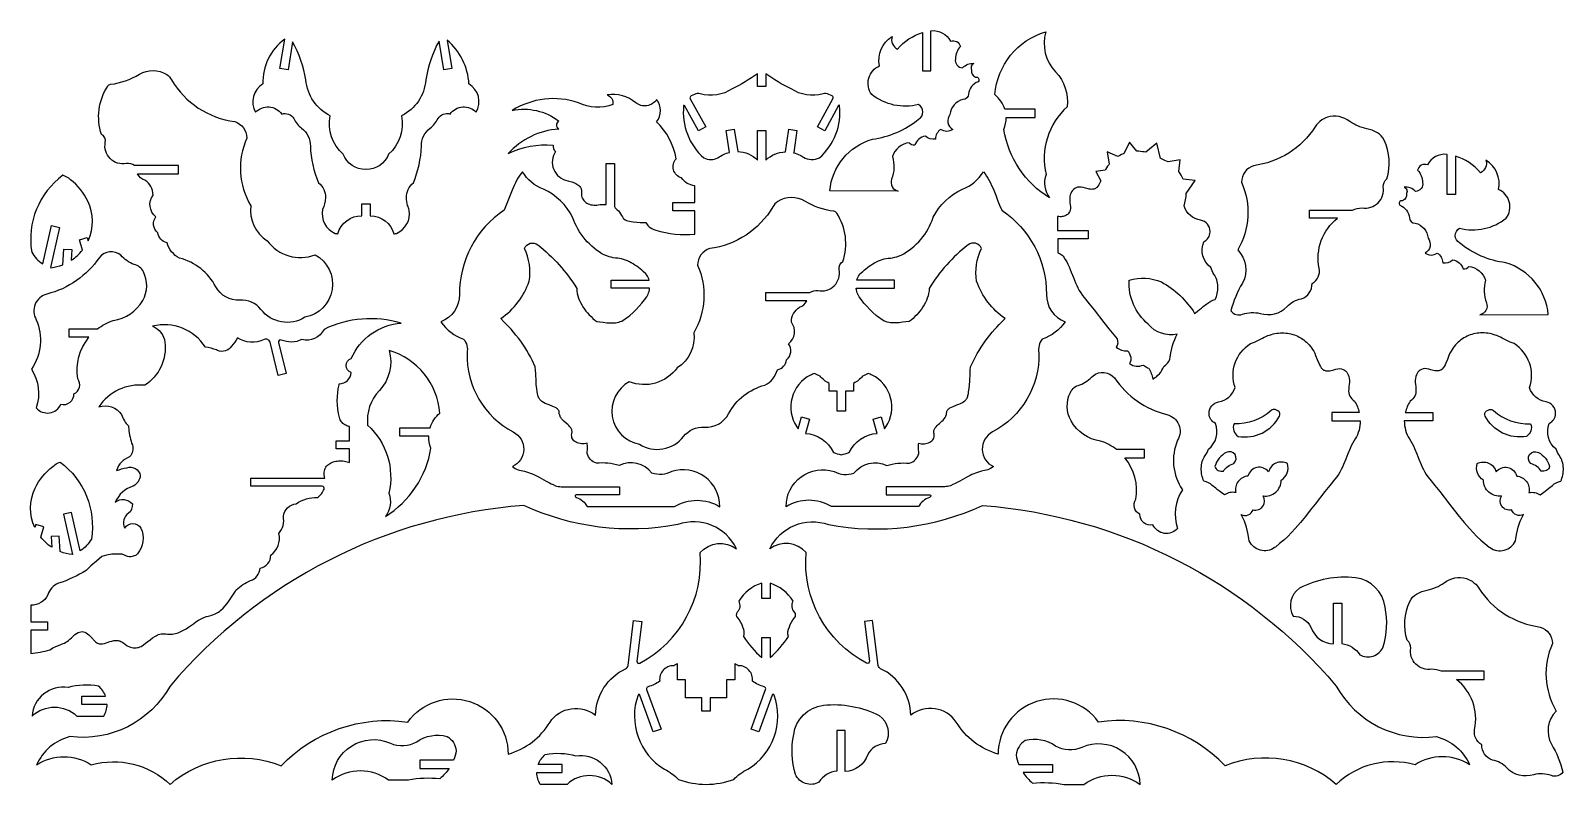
# Model space of a CAD drawing. Extents: x 463 to 756, y 234 to 378.
import ezdxf

# ---------------------------------------------------------------- set-up
doc = ezdxf.new("R2010")
doc.units = 0
doc.layers.add('Default_Layer', color=1, linetype='CONTINUOUS')

msp = doc.modelspace()

# ---------------------------------------------------------------- linework, layer by layer
at = {"layer": 'Default_Layer'}
for points in [[(635.12, 370.72), (635.12, 378.4, -0.002403), (635.22, 378.41, -0.305311), (638.9, 376.41, -0.219418), (640.09, 376.32, -0.219418), (640.8, 375.36, 0.197038), (639.84, 373.04, 0.224346), (640.12, 371.85, 0.224346), (641.22, 371.32, -0.241072), (643.39, 372.14, 0.224173), (642.88, 371.64, 0.224173), (642.94, 370.93, 0.376641), (643.71, 369.52, -0.341465), (644.28, 369.28, -0.341465), (644.19, 368.66, 0.290914), (642.37, 366.25, -0.398613), (641.28, 365.27, 0.319686), (638.8, 362.37, 0.218257), (638.41, 360.82, 0.218257), (639.34, 359.51, -0.319191), (637.05, 359.51, 0.247857), (636, 357.68, -0.255714), (634.11, 358.22, 0.281277), (632.06, 356.48, -0.310088), (631.02, 356.98, 0.293602), (627.79, 354.32, -0.169129), (627.63, 350.01, 0.223329), (627.73, 348.55, 0.223329), (628.91, 347.7), (615.81, 347.75, -0.308905), (623.95, 357.66, 0.138736), (632.79, 361.47, 0.271563), (633.6, 362.86, 0.271563), (632.79, 364.26, -0.233383), (623.84, 366.21, -0.230047), (623.26, 369.31, -0.230047), (625.34, 371.69, -0.324834), (627.72, 377.29, 0.366951), (628.77, 374.9, -0.146447), (633.55, 378.06), (633.55, 370.72), (635.12, 370.72)], [(513.06, 376.29), (512.18, 370.94), (510.63, 371.2), (511.55, 376.8, 0.247408), (507.35, 368.22, 0.405695), (505.96, 362.81, -0.224185), (508.54, 363.82, -0.224185), (510.96, 362.46, -0.34618), (513.27, 361.62, 0.104908), (514.77, 359.73, -0.250552), (516.45, 356.31, 0.092216), (517.99, 349.31, -0.234251), (519.33, 346.47, -0.112415), (518.77, 344.21, 0.354993), (521.21, 339.63, -0.013077), (521.62, 339.56, -0.002308), (521.71, 339.54, -0.345698), (526.28, 343), (526.28, 345.25), (527.86, 345.25), (527.86, 343), (527.94, 343, -0.340512), (532.43, 339.54, -0.002308), (532.52, 339.56, -0.013077), (532.93, 339.63, 0.344166), (535.37, 344.07, -0.014473), (535.05, 344.99, -0.071998), (534.81, 346.47, -0.234251), (536.15, 349.31, 0.092216), (537.69, 356.31, -0.250552), (539.37, 359.73, 0.104908), (540.87, 361.62, -0.34618), (543.18, 362.46, -0.224185), (545.6, 363.82, -0.224185), (548.18, 362.81, 0.405695), (546.79, 368.22, 0.202612), (542.62, 376.61), (543.51, 371.2), (541.96, 370.94), (541.06, 376.43, 0.085346), (538.53, 368.99, -0.262878), (533.89, 362.12, -0.264519), (531.42, 354.78, -0.30444), (527.11, 351.83, -0.001976), (527.03, 351.83, -0.30435), (522.72, 354.78, -0.264519), (520.25, 362.12, -0.262878), (515.61, 368.99, 0.076528), (513.06, 376.29)], [(649.54, 361.82), (655.07, 361.82), (655.07, 363.39), (649.28, 363.39, 0.147836), (647.4, 366.18, -0.309893), (657.14, 378.21, 0.268985), (659, 370.52, -0.222888), (661.24, 363.87, 0.273773), (657.18, 350.9, 0.26193), (657.84, 346.42, -0.217372), (649.12, 359.5, 0.102062), (649.54, 361.82)], [(491.22, 352.62), (482.83, 352.62, 0.210131), (481.24, 352.98, -0.249284), (478.16, 353.93, -0.249284), (477.22, 357.01, 0.324985), (476.49, 358.56, -0.227154), (477.68, 367.81, -0.219107), (478.23, 368.16, 0.10176), (483.75, 370.09, -0.282515), (488.97, 370.03, -0.109735), (489.91, 369, 0.233379), (501.98, 361.04, -0.319389), (504.3, 357.86, 0.24321), (505.04, 344.93, 0.294312), (508.21, 338.22, 0.344095), (517.36, 335.54, -0.317904), (520.61, 328.87, -0.317904), (515.41, 323.58, -0.385093), (507, 325.05, 0.248955), (502.98, 326.85, -0.296344), (498.35, 329.43, 0.211252), (491.43, 334.89, -0.217778), (489.03, 337.85, -0.335436), (487.28, 339.74, -0.403355), (486.9, 342.82, -0.405957), (486.35, 346.97, 0.26374), (484.8, 349.79, -0.194835), (483.4, 351.05), (491.22, 351.05), (491.22, 352.62)], [(617.68, 364.07, 0.326776), (617.6, 364.15, 0.326776), (617.5, 364.1), (614.83, 359.27), (613.46, 360.03), (616.42, 365.39, 0.206932), (616.45, 365.7, 0.206932), (616.24, 365.93), (615.6, 366.23, 0.181641), (614.51, 366.33, -0.219778), (608.4, 367.29, -0.04155), (603.55, 370.17), (603.55, 367.71), (601.98, 367.71), (601.98, 370.17, -0.04155), (597.12, 367.29, -0.219778), (591.02, 366.33, 0.181641), (589.92, 366.23), (589.28, 365.93, 0.206932), (589.08, 365.7, 0.206932), (589.11, 365.39), (592.07, 360.03), (590.69, 359.27), (588.02, 364.1, 0.326776), (587.92, 364.15, 0.326776), (587.85, 364.07, 0.244468), (591.71, 354.07, 0.219139), (594.42, 354.06, -0.107987), (596.62, 355.13), (595.99, 359.33), (597.54, 359.56), (598.19, 355.29, -0.186011), (601.98, 353.66), (601.98, 359.3), (603.55, 359.3), (603.55, 353.65, -0.184551), (607.32, 355.23), (607.98, 359.56), (609.53, 359.33), (608.9, 355.13), (608.89, 355.06, -0.067087), (610.12, 354.59, -0.033064), (610.77, 354.2, 0.239598), (613.81, 354.07, 0.244468), (617.68, 364.07)], [(574.62, 344.96, 0.217313), (574.89, 344.37), (575.14, 344.16), (575.38, 343.92), (575.6, 343.66), (575.8, 343.38), (575.97, 343.08), (576.13, 342.77), (576.26, 342.56), (576.43, 342.39), (576.65, 342.24), (576.91, 342.12), (577.19, 342.02), (577.5, 341.94), (577.83, 341.87), (578.17, 341.82), (578.87, 341.76), (579.54, 341.74), (580.62, 341.73), (580.73, 341.53), (580.85, 341.34), (580.98, 341.16), (581.12, 341.01), (581.27, 340.87), (581.43, 340.74), (581.77, 340.53), (582.14, 340.36), (582.53, 340.24, 0.09923), (590.01, 339.48), (590.01, 343.94), (585.81, 343.94), (585.81, 345.51), (590.01, 345.51), (590.01, 348.75, -0.233646), (587.45, 350.25, -0.259993), (585.91, 351.8, -0.259993), (586.42, 353.92, 0.159169), (582.68, 361, 0.356419), (582.68, 365.25, -0.213563), (580.82, 364.05, -0.213563), (578.69, 364.64, 0.211432), (573.24, 366.16, -0.32476), (574.33, 364.3, -0.212928), (567.73, 364.64, 0.22379), (555.04, 363.14, -0.222171), (563.95, 361.13, 0.256425), (563.53, 360.35, 0.256425), (563.95, 359.58, 0.194255), (554.29, 354.89, -0.138554), (562.88, 356.53, 0.265564), (563.35, 355.31, 0.254183), (563, 351.86, 0.254183), (565.72, 349.69), (565.87, 349.64), (566.44, 349.46), (566.97, 349.28), (567.22, 349.18), (567.44, 349.07), (567.64, 348.94), (567.83, 348.79), (567.98, 348.61), (568.11, 348.4), (568.22, 348.14), (568.29, 347.85), (568.33, 347.5), (568.33, 347.1), (568.34, 346.82), (568.39, 346.56), (568.48, 346.32), (568.6, 346.1), (568.75, 345.89), (568.93, 345.71), (569.14, 345.55), (569.36, 345.41), (569.6, 345.29), (569.86, 345.19), (570.12, 345.12), (570.39, 345.06), (570.67, 345.03), (570.95, 345.02), (571.22, 345.04), (571.49, 345.08), (571.89, 345.14), (572.28, 345.17), (572.66, 345.17), (573.02, 345.14), (573.05, 345.14), (573.05, 353.01), (574.62, 353.01), (574.62, 344.96)], [(712.91, 342.53), (707.59, 342.53), (707.59, 344.1), (715.81, 344.1, -0.048279), (717.62, 344.53, 0.249284), (720.7, 345.47, 0.249284), (721.65, 348.55, -0.212078), (722.34, 350.04, 0.191135), (721.84, 357.48, 0.142962), (720.55, 358.89, 0.079899), (718.51, 359.66, -0.10446), (715.27, 361.04, 0.245358), (711, 361.84, 0.055993), (709.94, 361.34, 0.09823), (708.64, 360.03, -0.22371), (696.88, 352.58, 0.319389), (694.56, 349.41, -0.24321), (693.83, 336.47, -0.332745), (694.76, 330.13, 0.075276), (692.55, 324.8, 0.348827), (694.76, 324.15, -0.144359), (698.14, 324.31, 0.286358), (703.28, 325.63, -0.150354), (706.01, 327.13, 0.335206), (708.07, 330.06, 0.33032), (709.44, 332.96, -0.284438), (712.91, 342.53)], [(665.26, 338.59), (659.4, 338.59), (659.41, 335.98), (659.64, 335.87), (659.86, 335.74), (660.07, 335.59), (660.26, 335.43), (660.42, 335.26), (660.57, 335.07), (660.86, 334.64), (661.12, 334.18), (661.36, 333.71), (661.58, 333.22), (662, 332.22), (662.4, 331.2), (662.82, 330.18), (663.04, 329.67), (663.28, 329.18), (663.54, 328.69), (663.82, 328.22), (664.13, 327.77), (664.47, 327.34), (665.44, 326.16), (666.39, 324.97), (668.25, 322.58), (669.18, 321.39), (670.12, 320.2), (670.77, 319.42, -0.240294), (670.6, 317.83, 0.185215), (672.77, 317.13, -0.326133), (673.16, 314.68, 0.254413), (675.78, 314.43), (675.86, 314.37), (676.01, 314.25, 0.069309), (676.81, 313.84, -0.106585), (677.58, 311.76, 0.19483), (679.7, 314.17, 0.140536), (680.87, 315.54), (680.92, 315.94), (681.06, 316.77), (681.24, 317.59), (681.39, 318.17), (681.58, 318.74), (681.79, 319.29), (682.02, 319.82), (682.28, 320.34, -0.282381), (676.73, 322.25, -0.240515), (673.1, 330.66, -0.178068), (679.25, 330.33, -0.12473), (685.6, 324.32), (686.06, 324.69), (686.54, 325.04), (686.91, 325.32), (687.26, 325.61), (687.94, 326.17), (688.29, 326.43), (688.67, 326.65), (689.08, 326.84), (689.3, 326.92), (689.54, 326.98), (689.66, 327.25), (689.76, 327.54), (689.85, 327.83), (689.93, 328.14), (689.98, 328.46), (690.02, 328.79), (690.04, 329.11), (690.04, 329.44), (690.02, 329.77), (689.98, 330.09), (689.92, 330.41), (689.84, 330.73), (689.74, 331.03), (689.61, 331.31), (689.46, 331.59), (689.29, 331.84), (689.1, 332.13), (688.94, 332.43), (688.8, 332.75), (688.69, 333.08, -0.338595), (687.35, 338.03, 0.27187), (688.56, 339.88), (688.56, 339.98, 0.366597), (686.74, 342.14, -0.281211), (683.58, 344.87, 0.085836), (683.97, 347.29), (685.73, 349.74), (683.39, 350.02, 0.057074), (682.58, 351.45), (682.85, 353.69), (680.56, 353.31), (680.23, 353.43), (679.87, 353.58), (679.12, 353.94), (679.1, 353.95), (678.34, 356.92), (676.27, 355.14), (675.95, 355.21), (675.6, 355.26), (675.26, 355.31), (674.91, 355.33), (674.56, 355.34), (674.56, 355.34), (673.16, 357.11), (672.04, 354.88), (671.92, 354.83), (671.61, 354.7), (671.3, 354.55), (671.01, 354.38), (670.91, 354.32), (668.87, 355.21), (669.26, 352.86), (669.17, 352.76), (668.95, 352.46), (668.74, 352.15), (668.55, 351.83), (668.5, 351.73), (666.7, 351.44), (667.63, 349.68), (667.57, 349.54), (667.43, 349.2), (667.27, 348.9), (667.08, 348.64), (666.88, 348.41), (666.76, 348.32), (666.64, 348.24), (666.5, 348.17), (666.36, 348.12), (666.2, 348.08), (666.03, 348.06), (665.85, 348.05), (665.65, 348.06), (665.44, 348.09), (665.22, 348.14), (664.71, 348.3), (664.29, 348.42), (663.91, 348.49), (663.55, 348.5), (663.22, 348.46), (662.93, 348.37), (662.66, 348.23), (662.43, 348.05), (662.23, 347.84), (662.06, 347.58), (661.92, 347.29), (661.81, 346.98), (661.74, 346.63), (661.7, 346.27), (661.7, 345.89), (661.73, 345.49), (661.79, 345.07), (661.83, 344.8), (661.84, 344.55), (661.83, 344.32), (661.79, 344.1), (661.73, 343.9), (661.65, 343.72), (661.55, 343.55), (661.43, 343.4), (661.3, 343.27), (661.15, 343.16), (660.99, 343.06), (660.82, 342.98), (660.64, 342.91), (660.45, 342.87), (660.25, 342.83), (660.05, 342.82), (659.85, 342.82), (659.64, 342.83), (659.38, 342.88), (659.39, 340.16), (665.26, 340.16), (665.26, 338.59)], [(733.93, 347.06), (733.93, 354.73, 0.002403), (733.83, 354.75, 0.305311), (730.15, 352.75, 0.219418), (728.96, 352.66, 0.219418), (728.25, 351.7, -0.197038), (729.21, 349.38, -0.224346), (728.93, 348.19, -0.224346), (727.83, 347.66, 0.241072), (725.66, 348.47, -0.224173), (726.17, 347.98, -0.224173), (726.12, 347.27, -0.376641), (725.34, 345.86, 0.341465), (724.77, 345.62, 0.341465), (724.86, 345, -0.290914), (726.68, 342.58, 0.398613), (727.77, 341.61, -0.319686), (730.25, 338.71, -0.218257), (730.64, 337.16, -0.218257), (729.71, 335.85, 0.319191), (732, 335.85, -0.247857), (733.06, 334.02, 0.255714), (734.94, 334.56, -0.281277), (736.99, 332.82, 0.310088), (738.03, 333.32, -0.293602), (741.26, 330.66, 0.169129), (741.42, 326.35, -0.223329), (741.32, 324.89, -0.223329), (740.14, 324.04), (753.24, 324.09, 0.308905), (745.1, 334, -0.138736), (736.27, 337.81, -0.271563), (735.45, 339.2, -0.271563), (736.27, 340.6, 0.233383), (745.21, 342.55, 0.230047), (745.79, 345.65, 0.230047), (743.71, 348.03, 0.324834), (741.33, 353.63, -0.366951), (740.28, 351.24, 0.146447), (735.5, 354.4), (735.5, 347.06), (733.93, 347.06)], [(472.84, 336.42), (472.26, 338.37), (473.76, 338.82), (473.94, 338.23, 0.221568), (473.89, 345.79, 0.116978), (470.54, 349.9, 0.11841), (469.12, 350.75, 0.281368), (463.14, 336.05, 0.126969), (465.27, 333.77), (466.94, 341.13), (468.47, 340.78), (466.72, 333.09, 0.004558), (466.83, 333.06, 0.065243), (469.09, 333.63), (469.27, 336.61), (470.84, 336.52), (470.72, 334.47, 0.080811), (472.84, 336.42)], [(567.29, 289.58, 0.335074), (567.1, 289.44, 0.335074), (567.19, 289.22), (567.37, 289.11, -0.178321), (569.41, 287.35), (586.08, 287.35, -0.277397), (594.76, 287.33, 0.242022), (591.89, 293.05, 0.242022), (585.57, 294.05, -0.20862), (581.79, 293.75, 0.355906), (575.53, 295.2, 0.098606), (571.16, 295.64, -0.268457), (569.39, 297.49), (569.44, 298.54), (569.44, 299.04), (569.42, 299.27), (569.4, 299.5), (569.13, 299.43), (568.85, 299.38), (568.58, 299.36), (568.3, 299.37), (568.03, 299.41), (567.76, 299.47), (567.51, 299.55), (567.28, 299.66), (567.06, 299.79), (566.87, 299.94), (566.71, 300.11), (566.58, 300.31), (566.49, 300.53), (566.44, 300.76), (566.43, 301.01), (566.46, 301.29), (566.49, 301.45), (566.5, 301.6), (566.5, 301.75), (566.48, 301.89), (566.44, 302.02), (566.39, 302.15), (566.33, 302.28), (566.26, 302.4), (566.09, 302.63), (565.89, 302.85), (565.67, 303.06), (565.43, 303.27), (564.95, 303.69), (564.72, 303.91), (564.51, 304.15), (564.34, 304.4), (564.26, 304.53), (564.2, 304.67), (564.14, 304.81), (564.1, 304.96), (564.07, 305.12), (564.06, 305.29), (564.05, 305.44), (564.01, 305.58), (563.96, 305.71), (563.89, 305.82), (563.8, 305.93), (563.69, 306.04), (563.58, 306.13), (563.45, 306.22), (563.16, 306.38), (562.83, 306.53), (562.12, 306.8), (561.75, 306.94), (561.39, 307.1), (561.05, 307.27), (560.74, 307.47), (560.6, 307.58), (560.47, 307.69), (560.35, 307.82), (560.25, 307.96), (560.16, 308.11), (560.08, 308.27), (560.03, 308.45), (559.99, 308.63), (559.91, 308.96), (559.84, 309.29), (559.74, 309.96), (559.67, 310.64), (559.63, 311.34), (559.57, 312.74), (559.53, 313.43), (559.47, 314.11), (558.85, 315.37), (558.53, 316), (558.19, 316.62), (557.84, 317.24), (557.47, 317.84), (557.09, 318.43), (556.68, 318.99), (556.23, 319.57), (555.78, 320.15), (555.31, 320.71), (554.84, 321.27), (554.47, 321.69), (553.99, 322.22), (553.48, 322.73), (552.88, 323.32, 0.15643), (558.31, 330.46, 0.150416), (557.41, 336.75, -0.235326), (558.51, 337.73, -0.235326), (559.95, 337.44, -0.092033), (567.39, 329.09), (567.43, 328.61), (567.5, 328.14), (567.61, 327.69), (567.75, 327.24), (567.92, 326.8), (568.12, 326.37), (568.35, 325.95), (568.59, 325.55), (568.86, 325.15), (569.16, 324.77), (569.47, 324.4), (569.79, 324.04), (570.13, 323.69), (570.49, 323.36), (570.86, 323.05), (571.23, 322.75), (571.84, 322.68), (572.48, 322.61), (573.15, 322.54), (573.82, 322.5), (574.15, 322.5), (574.48, 322.51), (574.81, 322.54), (575.13, 322.58), (575.43, 322.65), (575.73, 322.74), (576.01, 322.86), (576.28, 323), (576.6, 323.21), (576.92, 323.44), (577.24, 323.68), (577.56, 323.93), (578.18, 324.48), (578.77, 325.06), (579.34, 325.67), (579.87, 326.29), (580.37, 326.91), (580.81, 327.51), (580.95, 327.73), (581.06, 327.97), (581.16, 328.24), (581.24, 328.52), (581.3, 328.81), (581.34, 329.12), (581.34, 329.13), (574.01, 329.13), (574.01, 330.7), (581.23, 330.7), (581.17, 330.93), (581.07, 331.2), (580.95, 331.44), (580.8, 331.66), (580.64, 331.86), (580.11, 332.36), (579.83, 332.61), (579.52, 332.86), (579.21, 333.11), (578.88, 333.34), (578.54, 333.57), (578.2, 333.79), (577.84, 333.99), (577.48, 334.18), (577.11, 334.35), (576.74, 334.5), (576.36, 334.63), (575.99, 334.73), (575.61, 334.81), (575.24, 334.86), (574.82, 334.91), (574.4, 334.98), (573.99, 335.07), (573.58, 335.17), (573.16, 335.3), (572.75, 335.44, -0.190512), (566.62, 342.7, 0.172216), (561.04, 348.07, -0.164452), (557.02, 351.42), (556.71, 351.02), (556.42, 350.6), (556.15, 350.17), (555.9, 349.73), (555.67, 349.28), (555.45, 348.82), (555.24, 348.35), (555.04, 347.88), (554.67, 346.92), (554.3, 345.96), (553.92, 345), (553.52, 344.06, 0.252633), (544.96, 327.93, -0.310368), (541.41, 322.68, 0.153827), (545.76, 319.39, -0.230174), (546.41, 316.75, 0.284674), (555.27, 301.63, -0.285075), (557.25, 298.26, -0.285075), (555.1, 294.99), (555.36, 294.8), (555.63, 294.64), (555.91, 294.51), (556.19, 294.4), (556.48, 294.31), (556.78, 294.23), (557.4, 294.1), (557.78, 294.01), (558.16, 293.9), (558.52, 293.77), (558.87, 293.63), (559.21, 293.48), (559.55, 293.31), (560.22, 292.96), (561.53, 292.22), (562.19, 291.87), (562.53, 291.7), (562.88, 291.55), (563.35, 291.34, 0.087875), (564.42, 291.15), (575.61, 291.15), (575.61, 289.58), (567.29, 289.58)], [(634.93, 289.58, -0.335074), (635.11, 289.44, -0.335074), (635.03, 289.22), (634.85, 289.11, 0.178321), (632.8, 287.35), (616.14, 287.35, 0.277397), (607.46, 287.33, -0.242022), (610.32, 293.05, -0.242022), (616.65, 294.05, 0.20862), (620.43, 293.75, -0.355906), (626.69, 295.2, -0.098606), (631.06, 295.64, 0.268457), (632.83, 297.49), (632.78, 298.54), (632.78, 299.04), (632.79, 299.27), (632.82, 299.5), (633.09, 299.43), (633.36, 299.38), (633.64, 299.36), (633.92, 299.37), (634.19, 299.41), (634.45, 299.47), (634.71, 299.55), (634.94, 299.66), (635.15, 299.79), (635.34, 299.94), (635.5, 300.11), (635.63, 300.31), (635.73, 300.53), (635.78, 300.76), (635.79, 301.01), (635.75, 301.29), (635.73, 301.45), (635.71, 301.6), (635.72, 301.75), (635.74, 301.89), (635.78, 302.02), (635.82, 302.15), (635.88, 302.28), (635.96, 302.4), (636.13, 302.63), (636.33, 302.85), (636.55, 303.06), (636.79, 303.27), (637.27, 303.69), (637.5, 303.91), (637.7, 304.15), (637.88, 304.4), (637.96, 304.53), (638.02, 304.67), (638.08, 304.81), (638.12, 304.96), (638.14, 305.12), (638.16, 305.29), (638.17, 305.44), (638.21, 305.58), (638.26, 305.71), (638.33, 305.82), (638.42, 305.93), (638.52, 306.04), (638.64, 306.13), (638.77, 306.22), (639.06, 306.38), (639.39, 306.53), (640.1, 306.8), (640.47, 306.94), (640.83, 307.1), (641.17, 307.27), (641.48, 307.47), (641.62, 307.58), (641.75, 307.69), (641.87, 307.82), (641.97, 307.96), (642.06, 308.11), (642.13, 308.27), (642.19, 308.45), (642.22, 308.63), (642.31, 308.96), (642.37, 309.29), (642.48, 309.96), (642.54, 310.64), (642.59, 311.34), (642.64, 312.74), (642.68, 313.43), (642.74, 314.11), (643.37, 315.37), (643.69, 316), (644.03, 316.62), (644.38, 317.24), (644.74, 317.84), (645.13, 318.43), (645.54, 318.99), (645.99, 319.57), (646.44, 320.15), (646.9, 320.71), (647.38, 321.27), (647.74, 321.69), (648.23, 322.22), (648.73, 322.73), (649.34, 323.32, -0.15643), (643.9, 330.46, -0.150416), (644.81, 336.75, 0.235326), (643.71, 337.73, 0.235326), (642.27, 337.44, 0.092033), (634.83, 329.09), (634.79, 328.61), (634.71, 328.14), (634.6, 327.69), (634.46, 327.24), (634.29, 326.8), (634.1, 326.37), (633.87, 325.95), (633.62, 325.55), (633.35, 325.15), (633.06, 324.77), (632.75, 324.4), (632.43, 324.04), (632.08, 323.69), (631.73, 323.36), (631.36, 323.05), (630.98, 322.75), (630.38, 322.68), (629.74, 322.61), (629.07, 322.54), (628.4, 322.5), (628.06, 322.5), (627.73, 322.51), (627.41, 322.54), (627.09, 322.58), (626.78, 322.65), (626.49, 322.74), (626.2, 322.86), (625.94, 323), (625.61, 323.21), (625.29, 323.44), (624.98, 323.68), (624.66, 323.93), (624.04, 324.48), (623.45, 325.06), (622.88, 325.67), (622.34, 326.29), (621.85, 326.91), (621.41, 327.51), (621.27, 327.73), (621.15, 327.97), (621.05, 328.24), (620.97, 328.52), (620.91, 328.81), (620.87, 329.12), (620.87, 329.13), (628.2, 329.13), (628.2, 330.7), (620.98, 330.7), (621.05, 330.93), (621.15, 331.2), (621.27, 331.44), (621.41, 331.66), (621.58, 331.86), (622.1, 332.36), (622.39, 332.61), (622.69, 332.86), (623.01, 333.11), (623.34, 333.34), (623.67, 333.57), (624.02, 333.79), (624.38, 333.99), (624.74, 334.18), (625.11, 334.35), (625.48, 334.5), (625.85, 334.63), (626.23, 334.73), (626.61, 334.81), (626.98, 334.86), (627.4, 334.91), (627.81, 334.98), (628.23, 335.07), (628.64, 335.17), (629.05, 335.3), (629.46, 335.44, 0.190512), (635.6, 342.7, -0.172216), (641.18, 348.07, 0.164452), (645.2, 351.42), (645.51, 351.02), (645.8, 350.6), (646.07, 350.17), (646.32, 349.73), (646.55, 349.28), (646.77, 348.82), (646.98, 348.35), (647.18, 347.88), (647.55, 346.92), (647.92, 345.96), (648.29, 345), (648.69, 344.06, -0.252633), (657.25, 327.93, 0.310368), (660.81, 322.68, -0.153827), (656.46, 319.39, 0.230174), (655.81, 316.75, -0.284674), (646.94, 301.63, 0.285075), (644.97, 298.26, 0.285075), (647.12, 294.99), (646.85, 294.8), (646.58, 294.64), (646.31, 294.51), (646.02, 294.4), (645.73, 294.31), (645.43, 294.23), (644.82, 294.1), (644.43, 294.01), (644.06, 293.9), (643.7, 293.77), (643.35, 293.63), (643, 293.48), (642.66, 293.31), (642, 292.96), (640.69, 292.22), (640.02, 291.87), (639.69, 291.7), (639.34, 291.55), (638.87, 291.34, -0.087875), (637.8, 291.15), (626.61, 291.15), (626.61, 289.58), (634.93, 289.58)], [(603.59, 328.31), (611.98, 328.31, -0.210131), (613.57, 328.67, 0.249284), (616.65, 329.62, 0.249284), (617.6, 332.7, -0.324985), (618.32, 334.25, 0.227154), (617.14, 343.5, 0.219107), (616.59, 343.85, -0.10176), (611.06, 345.78, 0.282515), (605.84, 345.72, 0.109735), (604.91, 344.69, -0.233379), (592.83, 336.73, 0.319389), (590.51, 333.55, -0.24321), (589.78, 320.62, -0.294312), (586.61, 313.91, -0.344095), (577.45, 311.23, 0.317904), (574.2, 304.56, 0.317904), (579.41, 299.27, 0.385093), (587.81, 300.74, -0.248955), (591.83, 302.54, 0.296344), (596.46, 305.12, -0.211252), (603.38, 310.58, 0.217778), (605.79, 313.54, 0.335436), (607.54, 315.43, 0.403355), (607.91, 318.51, 0.405957), (608.46, 322.66, -0.26374), (610.02, 325.48, 0.194835), (611.42, 326.74), (603.59, 326.74), (603.59, 328.31)], [(474.1, 319.76), (470.32, 319.76), (470.32, 321.33), (475.71, 321.33, -0.085983), (478.73, 322.95, 0.234106), (484.39, 326.8, 0.250187), (484.51, 332.26, 0.241143), (482.73, 333.68, -0.123001), (480.19, 335.45, 0.409147), (476.08, 335.02, -0.184391), (466.05, 328.01, 0.238092), (463.79, 326.07, 0.238092), (464.02, 323.1, -0.25694), (463.09, 313.64, -0.227297), (464.02, 306.23, 0.258228), (466.56, 305.28, 0.258228), (468.72, 306.93, 0.236505), (470.47, 307.31, 0.236505), (471.21, 308.93, 0.229007), (472.28, 310.18, 0.229007), (471.97, 311.8, -0.21456), (474.1, 319.76)], [(519.07, 290.71, 0.244603), (519.02, 291.07, 0.244603), (518.7, 291.24), (505.04, 291.24), (505.04, 292.81), (519.21, 292.81), (519.17, 293.02), (519.11, 293.34), (519.09, 293.64), (519.09, 293.92), (519.13, 294.19), (519.2, 294.43), (519.29, 294.66), (519.41, 294.88), (519.55, 295.07), (519.72, 295.25), (519.9, 295.41), (520.1, 295.55), (520.32, 295.68), (520.55, 295.79), (520.79, 295.88), (521.04, 295.96), (521.3, 296.02), (521.57, 296.06), (521.84, 296.09), (522.12, 296.1), (522.4, 296.1), (522.67, 296.08), (522.95, 296.04), (523.22, 295.99), (523.48, 295.92), (523.73, 295.84), (523.91, 295.77), (523.91, 298.37), (521.41, 298.37), (521.41, 299.94), (523.91, 299.94), (523.91, 302.65), (523.8, 302.67), (523.6, 302.73), (523.4, 302.8), (523.2, 302.9), (523.02, 303), (522.84, 303.12), (522.68, 303.26), (522.52, 303.41), (522.38, 303.57), (522.26, 303.75), (522.15, 303.95), (522.06, 304.16), (521.99, 304.38), (521.81, 305.19), (521.68, 306.01), (521.61, 306.81), (521.59, 307.6), (521.61, 308.39), (521.68, 309.15), (521.78, 309.9), (521.93, 310.63), (521.96, 310.82, 0.380687), (524.28, 313.01, -0.328423), (523.3, 314.35, -0.328423), (524.28, 315.68, -0.280914), (533.8, 322.44, 0.188166), (519.07, 321.26, -0.345512), (514.79, 319.3, -0.209535), (510.89, 319.2, 0.281699), (510.49, 319.14, 0.281699), (510.36, 318.75), (511.81, 312.79), (510.28, 312.42), (508.73, 318.79, 0.226843), (508.31, 319.31, 0.226843), (507.63, 319.31, -0.262299), (502.5, 319.62, -0.078899), (501.37, 318.05, -0.362643), (498.71, 317.2), (498.47, 317.32), (497.97, 317.5), (497.45, 317.65), (496.92, 317.76), (496.37, 317.83), (496.36, 317.83, 0.325755), (486.27, 321.86, -0.273167), (488.62, 318.79, -0.287444), (484.77, 310.56, 0.278177), (475.98, 306.44, -0.341099), (480.32, 304.95, 0.110596), (481.66, 302.77), (481.74, 301.89), (481.87, 301.02), (481.95, 300.61), (482.04, 300.23), (482.14, 299.86), (482.26, 299.5), (482.4, 299.14), (482.41, 299.13, -0.262235), (481.88, 296.85, 0.251209), (479.37, 294.24, -0.050272), (481.35, 294.77, -0.218782), (482.98, 294.61, -0.218782), (483.92, 293.27, -0.246305), (482.58, 291.28, 0.222256), (479.13, 288.2, -0.407718), (482.4, 287.85, -0.253299), (481.66, 286.06, 0.379883), (480.95, 283.24, -0.261937), (482.49, 284.1, -0.261937), (484.02, 283.24, -0.292141), (483.38, 278.31), (483.27, 278.18), (483.13, 278.07), (482.97, 277.97), (482.79, 277.89), (482.58, 277.83), (482.35, 277.78), (482.09, 277.76), (481.8, 277.76), (481.49, 277.78), (480.45, 278.23), (478.5, 278.23), (477.46, 278.08), (476.56, 277.78), (475.52, 276.88), (474.47, 275.99), (473.57, 275.09, -0.049328), (468.28, 272.66, 0.25054), (466.23, 270.44, -0.311747), (462.95, 268.51), (462.95, 265.27), (466.19, 265.27), (466.19, 263.7), (462.95, 263.7), (462.95, 259.23, 0.048595), (466.59, 259.95), (466.9, 260.15), (467.2, 260.32), (467.75, 260.57), (468.25, 260.76), (468.72, 260.93), (469.19, 261.12), (469.42, 261.24), (469.66, 261.37), (469.91, 261.54), (470.17, 261.73), (470.44, 261.97), (470.73, 262.25), (471.07, 262.58), (471.4, 262.86), (471.71, 263.08), (472, 263.24), (472.28, 263.34), (472.55, 263.4), (472.81, 263.41), (473.07, 263.37), (473.32, 263.29), (473.57, 263.16), (473.82, 263), (474.07, 262.8), (474.32, 262.56), (474.58, 262.3), (475.13, 261.67), (475.28, 261.51), (475.43, 261.38), (475.58, 261.27), (475.73, 261.19), (475.89, 261.13), (476.05, 261.09), (476.21, 261.06), (476.37, 261.06), (476.7, 261.09), (477.04, 261.16), (477.38, 261.26), (477.74, 261.38), (478.1, 261.5), (478.46, 261.61), (478.83, 261.69), (479.21, 261.73), (479.4, 261.73), (479.59, 261.71), (479.79, 261.68), (479.98, 261.63), (480.18, 261.55), (480.37, 261.46), (480.57, 261.34), (480.77, 261.19), (481.1, 260.94), (481.42, 260.73), (481.73, 260.57), (482.02, 260.45), (482.31, 260.36), (482.58, 260.31), (482.84, 260.29), (483.1, 260.31), (483.35, 260.35), (483.59, 260.41), (483.82, 260.5), (484.05, 260.6), (484.5, 260.87), (484.93, 261.18), (485.79, 261.87), (486.23, 262.2), (486.69, 262.51), (486.92, 262.64), (487.16, 262.76), (487.41, 262.86), (487.67, 262.93), (487.93, 262.99), (488.21, 263.02), (488.49, 263.02), (488.79, 262.98), (489.12, 262.94), (489.45, 262.92), (489.76, 262.92), (490.06, 262.94), (490.35, 262.98), (490.63, 263.04), (490.91, 263.11), (491.18, 263.2), (491.69, 263.41), (492.19, 263.67), (492.66, 263.96), (493.13, 264.27), (494.06, 264.94), (494.54, 265.27), (495.02, 265.58), (495.53, 265.86), (496.05, 266.12), (496.61, 266.32), (496.9, 266.4), (497.2, 266.47), (497.51, 266.54), (497.81, 266.63), (498.09, 266.74), (498.36, 266.87), (498.62, 267.01), (498.87, 267.16), (499.1, 267.33), (499.33, 267.51), (499.75, 267.9), (500.13, 268.33), (500.5, 268.79), (500.84, 269.26), (501.48, 270.23), (502.12, 271.17), (502.28, 271.39, -0.097768), (504.97, 273.18, 0.305627), (506.83, 275.58, 0.371807), (508.88, 278.03, 0.294317), (510.43, 282.19, 0.219904), (511.28, 285.51, -0.341645), (513.74, 287.9, -0.167886), (517.81, 289.07, 0.15475), (519.07, 290.71)], [(717.1, 305.35), (711.85, 305.35), (711.85, 303.78), (717.29, 303.78, -0.137012), (716.32, 300.28), (716.05, 299.88), (715.79, 299.42), (715.55, 298.95), (715.33, 298.47), (714.91, 297.47), (714.51, 296.44), (714.09, 295.42), (713.87, 294.92), (713.63, 294.42), (713.37, 293.94), (713.09, 293.47), (712.78, 293.01), (712.44, 292.58), (711.47, 291.41), (710.52, 290.22), (708.66, 287.82), (707.73, 286.63), (706.79, 285.44), (705.83, 284.28), (704.84, 283.13), (704.14, 282.37), (703.41, 281.64), (702.65, 280.94), (701.86, 280.26), (701.05, 279.61), (700.9, 279.5, -0.223332), (698.17, 278.99, -0.223332), (696.04, 280.78), (695.99, 281.19), (695.85, 282.01), (695.67, 282.83), (695.52, 283.41), (695.33, 283.98), (695.13, 284.53), (694.89, 285.06), (694.63, 285.58), (694.49, 285.83, 0.220717), (695.83, 285.75, 0.220717), (696.77, 286.71, 0.305151), (698.63, 287.4, 0.305151), (698.69, 289.39, 0.21575), (701.11, 290.1, 0.21575), (702.17, 292.39, 0.323478), (703.36, 295.57, 0.232228), (701.16, 295.66, 0.232228), (699.74, 293.98, 0.291121), (697.52, 294.83, 0.291121), (695.8, 293.18, 0.215622), (693.91, 292.14, 0.215622), (693.45, 290.03, 0.210443), (691.31, 289.57), (690.85, 289.93), (690.37, 290.29), (690, 290.56), (689.66, 290.85), (688.97, 291.41), (688.62, 291.67), (688.24, 291.9), (687.83, 292.08), (687.61, 292.16), (687.38, 292.22), (687.25, 292.49), (687.15, 292.78), (687.06, 293.08), (686.99, 293.39), (686.93, 293.7), (686.89, 294.03), (686.87, 294.36), (686.87, 294.68), (686.89, 295.01), (686.93, 295.34), (686.99, 295.66), (687.07, 295.97), (687.18, 296.27), (687.3, 296.56), (687.45, 296.83), (687.62, 297.09), (687.81, 297.38), (687.98, 297.68), (688.11, 297.99), (688.22, 298.32, 0.338595), (689.56, 303.27, -0.27187), (688.35, 305.12), (688.35, 305.23, -0.366597), (690.17, 307.38, 0.281211), (693.33, 310.11, -0.34784), (696.31, 318.54), (696.68, 318.67), (697.04, 318.83), (697.79, 319.18), (698.57, 319.59), (698.9, 319.76), (699.24, 319.92), (699.58, 320.06), (699.93, 320.18), (700.27, 320.29), (700.62, 320.38), (700.96, 320.45), (701.31, 320.51), (701.66, 320.55), (702, 320.57), (702.35, 320.58), (702.69, 320.58), (703.03, 320.55), (703.37, 320.51), (703.7, 320.46), (704.03, 320.39), (704.36, 320.3), (704.68, 320.2), (705, 320.08), (705.31, 319.94), (705.61, 319.79), (705.9, 319.62), (706.19, 319.44), (706.47, 319.24), (706.75, 319.02), (707.01, 318.79), (707.26, 318.54), (707.51, 318.28), (707.74, 318), (707.96, 317.71), (708.17, 317.4), (708.37, 317.07), (708.57, 316.68), (708.75, 316.29), (709.06, 315.51), (709.34, 314.78), (709.48, 314.45), (709.65, 314.15), (709.83, 313.88), (710.03, 313.66), (710.15, 313.56), (710.27, 313.48), (710.41, 313.42), (710.55, 313.36), (710.71, 313.32), (710.88, 313.3), (711.06, 313.3), (711.26, 313.31), (711.47, 313.34), (711.7, 313.38), (712.2, 313.54), (712.62, 313.67), (713, 313.73), (713.36, 313.74), (713.69, 313.7), (713.98, 313.61), (714.25, 313.48), (714.48, 313.3), (714.69, 313.08), (714.86, 312.82), (714.99, 312.54), (715.1, 312.22), (715.17, 311.88), (715.21, 311.51), (715.21, 311.13), (715.19, 310.73), (715.12, 310.32), (715.08, 310.05), (715.07, 309.79, 0.27742), (716.17, 307.5, -0.087323), (717.1, 305.35)], [(725.9, 305.35), (731.16, 305.35), (731.16, 303.78), (725.71, 303.78, 0.137012), (726.68, 300.28), (726.95, 299.88), (727.21, 299.42), (727.45, 298.95), (727.67, 298.47), (728.09, 297.47), (728.49, 296.44), (728.91, 295.42), (729.13, 294.92), (729.37, 294.42), (729.63, 293.94), (729.91, 293.47), (730.22, 293.01), (730.56, 292.58), (731.53, 291.41), (732.48, 290.22), (734.34, 287.82), (735.27, 286.63), (736.21, 285.44), (737.17, 284.28), (738.16, 283.13), (738.86, 282.37), (739.59, 281.64), (740.35, 280.94), (741.14, 280.26), (741.95, 279.61), (742.1, 279.5, 0.223332), (744.83, 278.99, 0.223332), (746.96, 280.78), (747.01, 281.19), (747.15, 282.01), (747.33, 282.83), (747.48, 283.41), (747.67, 283.98), (747.88, 284.53), (748.11, 285.06), (748.37, 285.58), (748.51, 285.83, -0.220717), (747.17, 285.75, -0.220717), (746.23, 286.71, -0.305151), (744.37, 287.4, -0.305151), (744.31, 289.39, -0.21575), (741.89, 290.1, -0.21575), (740.83, 292.39, -0.323478), (739.64, 295.57, -0.232228), (741.84, 295.66, -0.232228), (743.26, 293.98, -0.291121), (745.48, 294.83, -0.291121), (747.2, 293.18, -0.215622), (749.09, 292.14, -0.215622), (749.55, 290.03, -0.210443), (751.69, 289.57), (752.15, 289.93), (752.63, 290.29), (753, 290.56), (753.35, 290.85), (754.03, 291.41), (754.38, 291.67), (754.76, 291.9), (755.17, 292.08), (755.39, 292.16), (755.63, 292.22), (755.75, 292.49), (755.85, 292.78), (755.94, 293.08), (756.02, 293.39), (756.07, 293.7), (756.11, 294.03), (756.13, 294.36), (756.13, 294.68), (756.11, 295.01), (756.07, 295.34), (756.01, 295.66), (755.93, 295.97), (755.83, 296.27), (755.7, 296.56), (755.55, 296.83), (755.38, 297.09), (755.19, 297.38), (755.03, 297.68), (754.89, 297.99), (754.78, 298.32, -0.338595), (753.44, 303.27, 0.27187), (754.65, 305.12), (754.65, 305.23, 0.366597), (752.83, 307.38, -0.281211), (749.67, 310.11, 0.34784), (746.69, 318.54), (746.32, 318.67), (745.96, 318.83), (745.21, 319.18), (744.43, 319.59), (744.1, 319.76), (743.76, 319.92), (743.42, 320.06), (743.08, 320.18), (742.73, 320.29), (742.39, 320.38), (742.04, 320.45), (741.69, 320.51), (741.34, 320.55), (741, 320.57), (740.65, 320.58), (740.31, 320.58), (739.97, 320.55), (739.63, 320.51), (739.3, 320.46), (738.97, 320.39), (738.64, 320.3), (738.32, 320.2), (738.01, 320.08), (737.7, 319.94), (737.39, 319.79), (737.1, 319.62), (736.81, 319.44), (736.53, 319.24), (736.26, 319.02), (735.99, 318.79), (735.74, 318.54), (735.5, 318.28), (735.26, 318), (735.04, 317.71), (734.83, 317.4), (734.64, 317.07), (734.43, 316.68), (734.25, 316.29), (733.95, 315.51), (733.66, 314.78), (733.52, 314.45), (733.36, 314.15), (733.17, 313.88), (732.97, 313.66), (732.85, 313.56), (732.73, 313.48), (732.59, 313.42), (732.45, 313.36), (732.29, 313.32), (732.12, 313.3), (731.94, 313.3), (731.74, 313.31), (731.53, 313.34), (731.3, 313.38), (730.8, 313.54), (730.38, 313.67), (730, 313.73), (729.64, 313.74), (729.31, 313.7), (729.02, 313.61), (728.75, 313.48), (728.52, 313.3), (728.32, 313.08), (728.15, 312.82), (728.01, 312.54), (727.9, 312.22), (727.83, 311.88), (727.79, 311.51), (727.79, 311.13), (727.82, 310.73), (727.88, 310.32), (727.92, 310.05), (727.93, 309.79, -0.27742), (726.83, 307.5, 0.087323), (725.9, 305.35)], [(539.1, 300.85), (533.57, 300.85), (533.57, 302.43), (539.36, 302.43, -0.147836), (541.24, 305.22, 0.309893), (531.49, 317.24, -0.268985), (529.64, 309.56, 0.222888), (527.4, 302.9, -0.273773), (531.46, 289.94, -0.26193), (530.79, 285.45, 0.217372), (539.52, 298.54, -0.102062), (539.1, 300.85)], [(624.89, 301.35), (624.1, 304.06), (625.61, 304.5), (626.26, 302.25, 0.006684), (626.54, 302.6, 0.215062), (627.45, 308.16, 0.215062), (623.89, 312.52, -0.038284), (623.14, 312.83, -0.02819), (622.09, 312.31, -0.106222), (620.36, 310.93), (620.36, 309.45), (618.8, 309.45), (618.8, 305.58), (617.23, 305.58), (617.23, 309.45), (615.66, 309.45), (615.66, 310.93, -0.106222), (613.94, 312.31, -0.02819), (612.89, 312.83, -0.038284), (612.14, 312.52, 0.215062), (608.58, 308.16, 0.215062), (609.48, 302.6, 0.006684), (609.76, 302.25), (610.42, 304.5), (611.93, 304.06), (611.14, 301.35, -0.277526), (616.5, 297.71, 0.023548), (618.01, 297.25, 0.023548), (619.52, 297.71, -0.277526), (624.89, 301.35)], [(672.25, 296.7), (676.03, 296.7), (676.03, 298.27), (670.65, 298.27, 0.085983), (667.62, 299.89, -0.234106), (661.97, 303.74, -0.250187), (661.84, 309.2, -0.241143), (663.63, 310.62, 0.123001), (666.16, 312.39, -0.409147), (670.27, 311.96, 0.184391), (680.31, 304.95, -0.238092), (682.56, 303.01, -0.238092), (682.34, 300.04, 0.25694), (683.26, 290.58, 0.227297), (682.34, 283.17, -0.258228), (679.79, 282.22, -0.258228), (677.63, 283.87, -0.236505), (675.89, 284.25, -0.236505), (675.14, 285.87, -0.229007), (674.07, 287.12, -0.229007), (674.38, 288.74, 0.21456), (672.25, 296.7)], [(700.26, 305.74, -0.196973), (693.15, 303.21, 0.372008), (693.92, 300.78, 0.326515), (701.81, 304.64, 0.384656), (701.54, 305.67, 0.085233), (700.98, 305.92, 0.24935), (700.26, 305.74)], [(742.75, 305.74, 0.196973), (749.85, 303.21, -0.372008), (749.08, 300.78, -0.326515), (741.2, 304.64, -0.384656), (741.46, 305.67, -0.085233), (742.02, 305.92, -0.24935), (742.75, 305.74)], [(691.09, 294.14, -0.186202), (693.08, 295.58, 0.384667), (693.32, 297.29, 0.384667), (691.65, 297.71, 0.206231), (689.49, 295.01, 0.399524), (691.09, 294.14)], [(751.91, 294.14, 0.186202), (749.92, 295.58, -0.384667), (749.68, 297.29, -0.384667), (751.35, 297.71, -0.206231), (753.51, 295.01, -0.399524), (751.91, 294.14)], [(464.86, 281.52), (465.44, 283.46), (463.93, 283.91), (463.75, 283.32, -0.221568), (463.8, 290.89, -0.116978), (467.16, 294.99, -0.11841), (468.58, 295.85, -0.281368), (474.55, 281.14, -0.126969), (472.43, 278.87), (470.76, 286.23), (469.23, 285.88), (470.97, 278.19, -0.004558), (470.86, 278.16, -0.065243), (468.6, 278.72), (468.42, 281.71), (466.85, 281.61), (466.97, 279.57, -0.080811), (464.86, 281.52)], [(576.76, 256.32, 0.257388), (577.21, 256.94), (578.29, 265.56), (579.85, 265.36), (578.9, 257.76, 0.279785), (579.07, 257.39, 0.279785), (579.47, 257.36, 0.301445), (590.99, 278.56, -0.384021), (597.97, 279.27, 0.384932), (586.73, 283.89, -0.155666), (557.26, 287.56, 0.2003), (489.62, 253.01, -0.306037), (470.43, 243.32, 0.232449), (464.09, 237.92, -0.298337), (474.53, 237.92, -0.265564), (489.62, 234.19, -0.28254), (510.86, 237.73, -0.242007), (535.08, 246.12, -0.325967), (546.92, 250.04, -0.325967), (554.28, 239.97, 0.189211), (562.29, 246.12, -0.207856), (566.35, 248.67, -0.207856), (570.99, 247.43, -0.285176), (576.76, 256.32)], [(625.53, 256.32, -0.257388), (625.08, 256.94), (624, 265.56), (622.44, 265.36), (623.39, 257.76, -0.279785), (623.22, 257.39, -0.279785), (622.82, 257.36, -0.301445), (611.3, 278.56, 0.384021), (604.32, 279.27, -0.384932), (615.56, 283.89, 0.155666), (645.03, 287.56, -0.2003), (712.67, 253.01, 0.306037), (731.86, 243.32, -0.232449), (738.2, 237.92, 0.298337), (727.76, 237.92, 0.265564), (712.67, 234.19, 0.28254), (691.43, 237.73, 0.242007), (667.2, 246.12, 0.325967), (655.37, 250.04, 0.325967), (648.01, 239.97, -0.189211), (640, 246.12, 0.207856), (635.94, 248.67, 0.207856), (631.3, 247.43, 0.285176), (625.53, 256.32)], [(604.38, 262.29), (604.38, 258.49, 0.080349), (607.88, 262.5, -0.195456), (608.07, 264.32, -0.127218), (609.06, 266.05, 0.393304), (609.08, 267.11, -0.303278), (608.79, 269.24, 0.183062), (604.38, 272.7), (604.38, 269.77), (602.81, 269.77), (602.81, 272.7, 0.183062), (598.39, 269.24, -0.303278), (598.1, 267.11, 0.393304), (598.13, 266.05, -0.127218), (599.12, 264.32, -0.195456), (599.3, 262.5, 0.080349), (602.81, 258.49), (602.81, 262.29), (604.38, 262.29)], [(713.77, 268.87), (713.77, 261.13, -0.227888), (717.19, 258.99, 0.210927), (719.76, 258.75, 0.210927), (721.67, 260.49, 0.123718), (722.03, 268.1, 0.343513), (716.35, 273.73, 0.143637), (705.65, 271.75, 0.384555), (704.46, 266.38, -0.276667), (707.85, 264.27, 0.317679), (712.19, 261.06), (712.19, 268.87), (713.77, 268.87)], [(735.69, 254.25), (741.01, 254.25), (741.01, 255.82), (732.79, 255.82, 0.048279), (730.98, 256.25, -0.249284), (727.9, 257.19, -0.249284), (726.96, 260.27, 0.212078), (726.26, 261.76, -0.191135), (726.76, 269.2, -0.142962), (728.05, 270.61, -0.079899), (730.09, 271.38, 0.10446), (733.33, 272.76, -0.245358), (737.6, 273.57, -0.055993), (738.66, 273.06, -0.09823), (739.96, 271.75, 0.22371), (751.72, 264.3, -0.319389), (754.04, 261.13, 0.24321), (754.77, 248.2, 0.332745), (753.84, 241.86, -0.075276), (756.05, 236.52, -0.348827), (753.84, 235.87, 0.144359), (750.46, 236.03, -0.286358), (745.32, 237.35, 0.150354), (742.59, 238.85, -0.335206), (740.53, 241.78, -0.33032), (739.16, 244.69, 0.284438), (735.69, 254.25)], [(603.53, 252.37, 0.210757), (603.51, 252.69, 0.210757), (603.26, 252.88, -0.095658), (601.02, 253.95, 0.214629), (600.35, 256.03, 0.214629), (598.35, 256.9, -0.018838), (597.64, 257.26), (597.64, 254.2), (596.07, 254.2), (596.07, 250.75), (592.94, 250.75), (592.94, 248.21), (591.36, 248.21), (591.36, 250.75), (588.23, 250.75), (588.23, 254.2), (586.66, 254.2), (586.66, 257.26, -0.018838), (585.95, 256.9, 0.214629), (583.95, 256.03, 0.214629), (583.28, 253.95, -0.095658), (581.04, 252.88, 0.210757), (580.79, 252.69, 0.210757), (580.77, 252.37), (583.52, 244.75), (582.04, 244.22), (579.5, 251.27, 0.316825), (579.32, 251.4, 0.316825), (579.13, 251.27, 0.354943), (584.17, 237.07, -0.090522), (586.87, 235.15, 0.181698), (597.43, 235.15, -0.090522), (600.13, 237.07, 0.354943), (605.16, 251.27, 0.316825), (604.98, 251.4, 0.316825), (604.8, 251.27), (602.26, 244.22), (600.78, 244.75), (603.53, 252.37)], [(477.56, 249.5), (472.72, 249.5), (472.72, 251.07), (477.29, 251.07, 0.134987), (475.94, 252.95, 0.124749), (470.09, 252.7, 0.210329), (465.45, 251.5, 0.210329), (463.2, 247.27, -0.394071), (471.77, 247.27), (476.91, 247.27, 0.136042), (477.56, 249.5)], [(617.16, 244.48), (617.16, 236.74, 0.227888), (613.74, 234.6, -0.210927), (611.17, 234.35, -0.210927), (609.25, 236.09, -0.123718), (608.9, 243.71, -0.343513), (614.58, 249.34, -0.143637), (625.27, 247.36, -0.384555), (626.46, 241.99, 0.276667), (623.07, 239.88, -0.317679), (618.73, 236.67), (618.73, 244.48), (617.16, 244.48)], [(543.83, 238.82), (537.4, 238.82), (537.4, 237.25), (543.01, 237.25, -0.077926), (541.19, 235.26, 0.06459), (535.2, 235.01), (531.4, 235.01, 0.322495), (520.63, 235.01, -0.250497), (524.3, 241.52, -0.250497), (531.75, 242.08, 0.238926), (536.81, 242.35, -0.21832), (542.6, 243.38, -0.237572), (544.34, 240.63, -0.054439), (543.83, 238.82)], [(651.97, 238), (658.4, 238), (658.4, 236.43), (652.79, 236.43, 0.077926), (654.61, 234.44, -0.06459), (660.6, 234.19), (664.4, 234.19, -0.322495), (675.17, 234.19, 0.250497), (671.5, 240.7, 0.250497), (664.05, 241.26, -0.238926), (658.99, 241.53, 0.21832), (653.2, 242.56, 0.237572), (651.46, 239.82, 0.054439), (651.97, 238)], [(559.77, 236.43), (564.61, 236.43), (564.61, 238), (560.04, 238, -0.134987), (561.39, 239.88, -0.124749), (567.24, 239.63, -0.210329), (571.88, 238.43, -0.210329), (574.13, 234.19, 0.394071), (565.56, 234.19), (560.43, 234.19, -0.136042), (559.77, 236.43)]]:
    msp.add_lwpolyline(points, format="xyb", close=True, dxfattribs=at)

doc.saveas('drawing.dxf')
